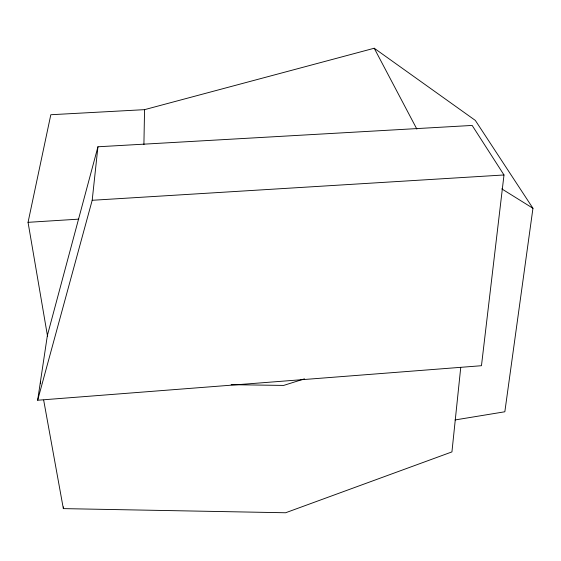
<?xml version="1.0" encoding="UTF-8"?>
<svg xmlns="http://www.w3.org/2000/svg" width="561" height="561" viewBox="0 0 561 561"><rect width="100%" height="100%" fill="white"/><g stroke="black" fill="none" stroke-linecap="round" stroke-linejoin="round"><path stroke-width="0.84" d="M143.904 144.626L144.556 109.654L374.222 48.239L475.321 120.405L532.95 208.285L504.837 411.774L455.048 419.951M460.735 367.504L451.935 451.907L285.612 512.761L63.344 508.617L63.519 506.892M37.65 400.238L92.193 200.284L97.937 146.779L472.159 125.433L503.995 174.969L481.464 365.716L37.65 400.238L47.39 335.38L97.937 146.779M47.524 336.137L28.05 222.331L50.813 114.732L144.556 109.654M304.511 378.843L283.642 385.421L231.139 384.685M28.05 222.331L78.764 219.141M92.193 200.284L503.995 174.969M501.758 188.868L532.95 208.285M374.222 48.239L416.872 129.114M40.385 382.027L40.701 383.745M43.667 400.112L63.344 508.617"/></g></svg>
